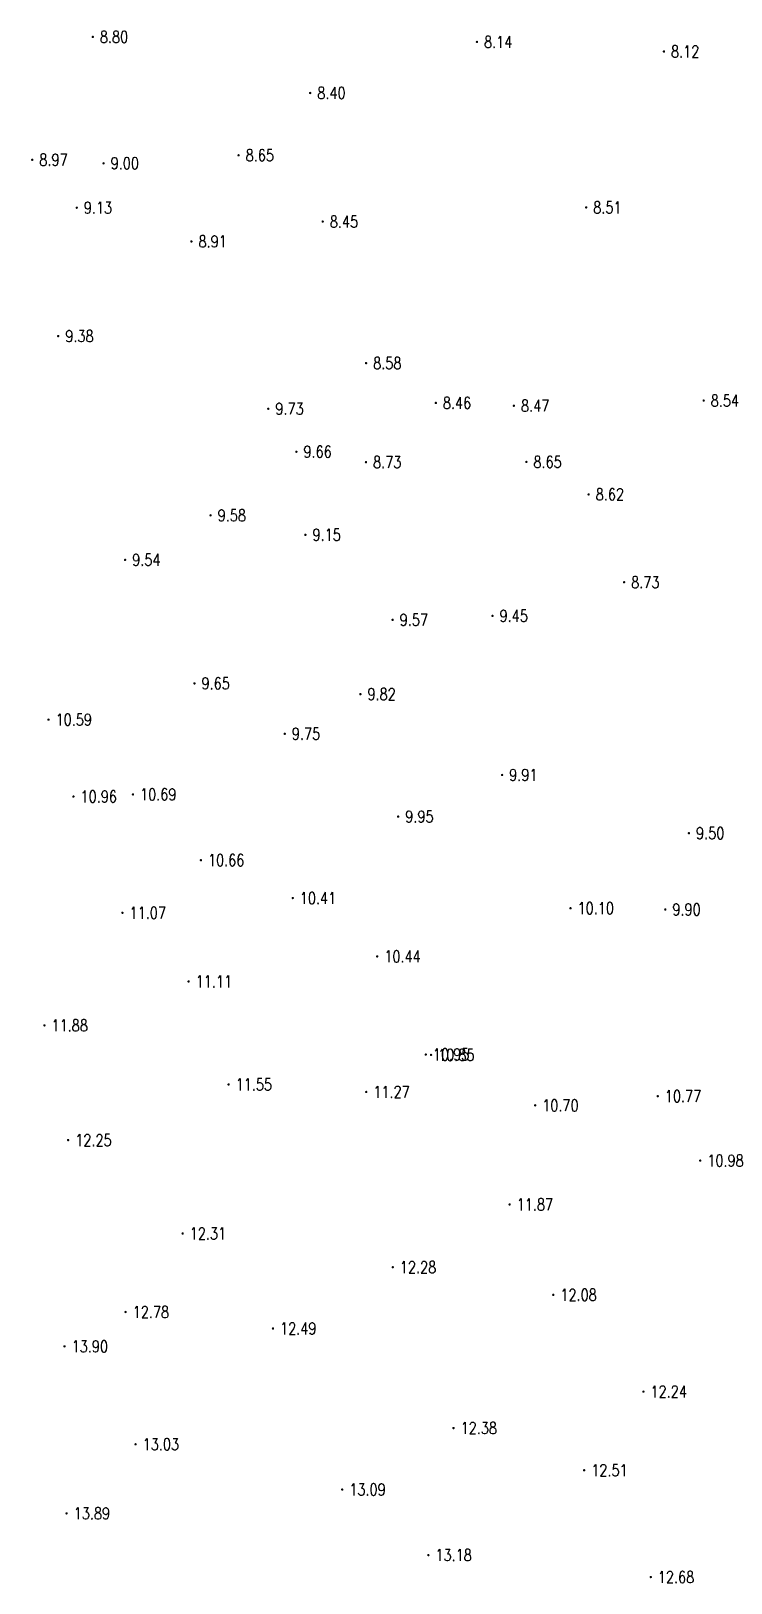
# Model space of a CAD drawing. Extents: x 476861 to 479475, y 2367369 to 2370541.
# Drawn here: x 478216.1 to 478275.4, y 2368494.2 to 2368625.8 of the extents above; entities that cross this region are included whole.
import ezdxf
from ezdxf.enums import TextEntityAlignment as Align

# ---------------------------------------------------------------- set-up
doc = ezdxf.new("R2010")
doc.units = 0
doc.header["$LTSCALE"] = 0.5
doc.layers.get('0').update_dxf_attribs({"linetype": 'CONTINUOUS'})
doc.layers.add('GCD', color=1, linetype='CONTINUOUS')
doc.styles.add('HZ', font='rs.shx', dxfattribs={"width": 0.8, "bigfont": 'hztxt.shx'})

# ---------------------------------------------------------------- blocks, each defined once
blk = doc.blocks.new('GC200')
at = {"linetype": 'Continuous', "const_width": 0.2, "flags": 128}
blk.add_lwpolyline([(-0.1, 0, 1), (0.1, 0, 1)], format="xyb", close=True, dxfattribs=at)

msp = doc.modelspace()

# ---------------------------------------------------------------- block references
at = {"layer": 'GCD', "linetype": 'Continuous'}
ref = msp.add_blockref('GC200', (478221.296, 2368625.304, 8.796), dxfattribs=dict(at, xscale=0.5, yscale=0.5, zscale=0.5))
ref.add_attrib('height', '8.80', dxfattribs={"linetype": 'Continuous', "height": 1, "style": 'HZ', "width": 0.8}).set_placement((478221.896, 2368625.304, 8.796), align=Align.MIDDLE_LEFT)
ref = msp.add_blockref('GC200', (478253.864, 2368624.877, 8.138), dxfattribs=dict(at, xscale=0.5, yscale=0.5, zscale=0.5))
ref.add_attrib('height', '8.14', dxfattribs={"linetype": 'Continuous', "height": 1, "style": 'HZ', "width": 0.8}).set_placement((478254.464, 2368624.877, 8.138), align=Align.MIDDLE_LEFT)
ref = msp.add_blockref('GC200', (478269.714, 2368624.067, 8.124), dxfattribs=dict(at, xscale=0.5, yscale=0.5, zscale=0.5))
ref.add_attrib('height', '8.12', dxfattribs={"linetype": 'Continuous', "height": 1, "style": 'HZ', "width": 0.8}).set_placement((478270.314, 2368624.067, 8.124), align=Align.MIDDLE_LEFT)
ref = msp.add_blockref('GC200', (478239.728, 2368620.55, 8.396), dxfattribs=dict(at, xscale=0.5, yscale=0.5, zscale=0.5))
ref.add_attrib('height', '8.40', dxfattribs={"linetype": 'Continuous', "height": 1, "style": 'HZ', "width": 0.8}).set_placement((478240.328, 2368620.55, 8.396), align=Align.MIDDLE_LEFT)
ref = msp.add_blockref('GC200', (478233.656, 2368615.268, 8.645), dxfattribs=dict(at, xscale=0.5, yscale=0.5, zscale=0.5))
ref.add_attrib('height', '8.65', dxfattribs={"linetype": 'Continuous', "height": 1, "style": 'HZ', "width": 0.8}).set_placement((478234.256, 2368615.268, 8.645), align=Align.MIDDLE_LEFT)
ref = msp.add_blockref('GC200', (478216.162, 2368614.883, 8.967), dxfattribs=dict(at, xscale=0.5, yscale=0.5, zscale=0.5))
ref.add_attrib('height', '8.97', dxfattribs={"linetype": 'Continuous', "height": 1, "style": 'HZ', "width": 0.8}).set_placement((478216.762, 2368614.883, 8.967), align=Align.MIDDLE_LEFT)
ref = msp.add_blockref('GC200', (478222.21, 2368614.585, 8.996), dxfattribs=dict(at, xscale=0.5, yscale=0.5, zscale=0.5))
ref.add_attrib('height', '9.00', dxfattribs={"linetype": 'Continuous', "height": 1, "style": 'HZ', "width": 0.8}).set_placement((478222.81, 2368614.585, 8.996), align=Align.MIDDLE_LEFT)
ref = msp.add_blockref('GC200', (478219.934, 2368610.822, 9.126), dxfattribs=dict(at, xscale=0.5, yscale=0.5, zscale=0.5))
ref.add_attrib('height', '9.13', dxfattribs={"linetype": 'Continuous', "height": 1, "style": 'HZ', "width": 0.8}).set_placement((478220.534, 2368610.822, 9.126), align=Align.MIDDLE_LEFT)
ref = msp.add_blockref('GC200', (478263.122, 2368610.843, 8.51), dxfattribs=dict(at, xscale=0.5, yscale=0.5, zscale=0.5))
ref.add_attrib('height', '8.51', dxfattribs={"linetype": 'Continuous', "height": 1, "style": 'HZ', "width": 0.8}).set_placement((478263.722, 2368610.843, 8.51), align=Align.MIDDLE_LEFT)
ref = msp.add_blockref('GC200', (478240.787, 2368609.644, 8.45), dxfattribs=dict(at, xscale=0.5, yscale=0.5, zscale=0.5))
ref.add_attrib('height', '8.45', dxfattribs={"linetype": 'Continuous', "height": 1, "style": 'HZ', "width": 0.8}).set_placement((478241.387, 2368609.644, 8.45), align=Align.MIDDLE_LEFT)
ref = msp.add_blockref('GC200', (478229.656, 2368607.962, 8.907), dxfattribs=dict(at, xscale=0.5, yscale=0.5, zscale=0.5))
ref.add_attrib('height', '8.91', dxfattribs={"linetype": 'Continuous', "height": 1, "style": 'HZ', "width": 0.8}).set_placement((478230.256, 2368607.962, 8.907), align=Align.MIDDLE_LEFT)
ref = msp.add_blockref('GC200', (478218.366, 2368599.935, 9.38), dxfattribs=dict(at, xscale=0.5, yscale=0.5, zscale=0.5))
ref.add_attrib('height', '9.38', dxfattribs={"linetype": 'Continuous', "height": 1, "style": 'HZ', "width": 0.8}).set_placement((478218.966, 2368599.935, 9.38), align=Align.MIDDLE_LEFT)
ref = msp.add_blockref('GC200', (478244.464, 2368597.64, 8.583), dxfattribs=dict(at, xscale=0.5, yscale=0.5, zscale=0.5))
ref.add_attrib('height', '8.58', dxfattribs={"linetype": 'Continuous', "height": 1, "style": 'HZ', "width": 0.8}).set_placement((478245.064, 2368597.64, 8.583), align=Align.MIDDLE_LEFT)
ref = msp.add_blockref('GC200', (478250.376, 2368594.264, 8.456), dxfattribs=dict(at, xscale=0.5, yscale=0.5, zscale=0.5))
ref.add_attrib('height', '8.46', dxfattribs={"linetype": 'Continuous', "height": 1, "style": 'HZ', "width": 0.8}).set_placement((478250.976, 2368594.264, 8.456), align=Align.MIDDLE_LEFT)
ref = msp.add_blockref('GC200', (478256.996, 2368594.027, 8.47), dxfattribs=dict(at, xscale=0.5, yscale=0.5, zscale=0.5))
ref.add_attrib('height', '8.47', dxfattribs={"linetype": 'Continuous', "height": 1, "style": 'HZ', "width": 0.8}).set_placement((478257.596, 2368594.027, 8.47), align=Align.MIDDLE_LEFT)
ref = msp.add_blockref('GC200', (478273.082, 2368594.463, 8.543), dxfattribs=dict(at, xscale=0.5, yscale=0.5, zscale=0.5))
ref.add_attrib('height', '8.54', dxfattribs={"linetype": 'Continuous', "height": 1, "style": 'HZ', "width": 0.8}).set_placement((478273.682, 2368594.463, 8.543), align=Align.MIDDLE_LEFT)
ref = msp.add_blockref('GC200', (478236.172, 2368593.771, 9.729), dxfattribs=dict(at, xscale=0.5, yscale=0.5, zscale=0.5))
ref.add_attrib('height', '9.73', dxfattribs={"linetype": 'Continuous', "height": 1, "style": 'HZ', "width": 0.8}).set_placement((478236.772, 2368593.771, 9.729), align=Align.MIDDLE_LEFT)
ref = msp.add_blockref('GC200', (478238.552, 2368590.129, 9.661), dxfattribs=dict(at, xscale=0.5, yscale=0.5, zscale=0.5))
ref.add_attrib('height', '9.66', dxfattribs={"linetype": 'Continuous', "height": 1, "style": 'HZ', "width": 0.8}).set_placement((478239.152, 2368590.129, 9.661), align=Align.MIDDLE_LEFT)
ref = msp.add_blockref('GC200', (478244.455, 2368589.245, 8.729), dxfattribs=dict(at, xscale=0.5, yscale=0.5, zscale=0.5))
ref.add_attrib('height', '8.73', dxfattribs={"linetype": 'Continuous', "height": 1, "style": 'HZ', "width": 0.8}).set_placement((478245.055, 2368589.245, 8.729), align=Align.MIDDLE_LEFT)
ref = msp.add_blockref('GC200', (478258.05, 2368589.26, 8.646), dxfattribs=dict(at, xscale=0.5, yscale=0.5, zscale=0.5))
ref.add_attrib('height', '8.65', dxfattribs={"linetype": 'Continuous', "height": 1, "style": 'HZ', "width": 0.8}).set_placement((478258.65, 2368589.26, 8.646), align=Align.MIDDLE_LEFT)
ref = msp.add_blockref('GC200', (478263.33, 2368586.508, 8.619), dxfattribs=dict(at, xscale=0.5, yscale=0.5, zscale=0.5))
ref.add_attrib('height', '8.62', dxfattribs={"linetype": 'Continuous', "height": 1, "style": 'HZ', "width": 0.8}).set_placement((478263.93, 2368586.508, 8.619), align=Align.MIDDLE_LEFT)
ref = msp.add_blockref('GC200', (478231.281, 2368584.732, 9.583), dxfattribs=dict(at, xscale=0.5, yscale=0.5, zscale=0.5))
ref.add_attrib('height', '9.58', dxfattribs={"linetype": 'Continuous', "height": 1, "style": 'HZ', "width": 0.8}).set_placement((478231.881, 2368584.732, 9.583), align=Align.MIDDLE_LEFT)
ref = msp.add_blockref('GC200', (478239.32, 2368583.081, 9.145), dxfattribs=dict(at, xscale=0.5, yscale=0.5, zscale=0.5))
ref.add_attrib('height', '9.15', dxfattribs={"linetype": 'Continuous', "height": 1, "style": 'HZ', "width": 0.8}).set_placement((478239.92, 2368583.081, 9.145), align=Align.MIDDLE_LEFT)
ref = msp.add_blockref('GC200', (478224.037, 2368580.955, 9.543), dxfattribs=dict(at, xscale=0.5, yscale=0.5, zscale=0.5))
ref.add_attrib('height', '9.54', dxfattribs={"linetype": 'Continuous', "height": 1, "style": 'HZ', "width": 0.8}).set_placement((478224.637, 2368580.955, 9.543), align=Align.MIDDLE_LEFT)
ref = msp.add_blockref('GC200', (478266.335, 2368579.058, 8.732), dxfattribs=dict(at, xscale=0.5, yscale=0.5, zscale=0.5))
ref.add_attrib('height', '8.73', dxfattribs={"linetype": 'Continuous', "height": 1, "style": 'HZ', "width": 0.8}).set_placement((478266.935, 2368579.058, 8.732), align=Align.MIDDLE_LEFT)
ref = msp.add_blockref('GC200', (478246.712, 2368575.87, 9.572), dxfattribs=dict(at, xscale=0.5, yscale=0.5, zscale=0.5))
ref.add_attrib('height', '9.57', dxfattribs={"linetype": 'Continuous', "height": 1, "style": 'HZ', "width": 0.8}).set_placement((478247.312, 2368575.87, 9.572), align=Align.MIDDLE_LEFT)
ref = msp.add_blockref('GC200', (478255.18, 2368576.207, 9.449), dxfattribs=dict(at, xscale=0.5, yscale=0.5, zscale=0.5))
ref.add_attrib('height', '9.45', dxfattribs={"linetype": 'Continuous', "height": 1, "style": 'HZ', "width": 0.8}).set_placement((478255.78, 2368576.207, 9.449), align=Align.MIDDLE_LEFT)
ref = msp.add_blockref('GC200', (478229.914, 2368570.479, 9.651), dxfattribs=dict(at, xscale=0.5, yscale=0.5, zscale=0.5))
ref.add_attrib('height', '9.65', dxfattribs={"linetype": 'Continuous', "height": 1, "style": 'HZ', "width": 0.8}).set_placement((478230.514, 2368570.479, 9.651), align=Align.MIDDLE_LEFT)
ref = msp.add_blockref('GC200', (478243.98, 2368569.566, 9.818), dxfattribs=dict(at, xscale=0.5, yscale=0.5, zscale=0.5))
ref.add_attrib('height', '9.82', dxfattribs={"linetype": 'Continuous', "height": 1, "style": 'HZ', "width": 0.8}).set_placement((478244.58, 2368569.566, 9.818), align=Align.MIDDLE_LEFT)
ref = msp.add_blockref('GC200', (478217.541, 2368567.406, 10.591), dxfattribs=dict(at, xscale=0.5, yscale=0.5, zscale=0.5))
ref.add_attrib('height', '10.59', dxfattribs={"linetype": 'Continuous', "height": 1, "style": 'HZ', "width": 0.8}).set_placement((478218.141, 2368567.406, 10.591), align=Align.MIDDLE_LEFT)
ref = msp.add_blockref('GC200', (478237.57, 2368566.207, 9.745), dxfattribs=dict(at, xscale=0.5, yscale=0.5, zscale=0.5))
ref.add_attrib('height', '9.75', dxfattribs={"linetype": 'Continuous', "height": 1, "style": 'HZ', "width": 0.8}).set_placement((478238.17, 2368566.207, 9.745), align=Align.MIDDLE_LEFT)
ref = msp.add_blockref('GC200', (478255.991, 2368562.712, 9.914), dxfattribs=dict(at, xscale=0.5, yscale=0.5, zscale=0.5))
ref.add_attrib('height', '9.91', dxfattribs={"linetype": 'Continuous', "height": 1, "style": 'HZ', "width": 0.8}).set_placement((478256.591, 2368562.712, 9.914), align=Align.MIDDLE_LEFT)
ref = msp.add_blockref('GC200', (478224.703, 2368561.068, 10.688), dxfattribs=dict(at, xscale=0.5, yscale=0.5, zscale=0.5))
ref.add_attrib('height', '10.69', dxfattribs={"linetype": 'Continuous', "height": 1, "style": 'HZ', "width": 0.8}).set_placement((478225.303, 2368561.068, 10.688), align=Align.MIDDLE_LEFT)
ref = msp.add_blockref('GC200', (478219.658, 2368560.884, 10.962), dxfattribs=dict(at, xscale=0.5, yscale=0.5, zscale=0.5))
ref.add_attrib('height', '10.96', dxfattribs={"linetype": 'Continuous', "height": 1, "style": 'HZ', "width": 0.8}).set_placement((478220.258, 2368560.884, 10.962), align=Align.MIDDLE_LEFT)
ref = msp.add_blockref('GC200', (478247.184, 2368559.183, 9.951), dxfattribs=dict(at, xscale=0.5, yscale=0.5, zscale=0.5))
ref.add_attrib('height', '9.95', dxfattribs={"linetype": 'Continuous', "height": 1, "style": 'HZ', "width": 0.8}).set_placement((478247.784, 2368559.183, 9.951), align=Align.MIDDLE_LEFT)
ref = msp.add_blockref('GC200', (478271.833, 2368557.775, 9.501), dxfattribs=dict(at, xscale=0.5, yscale=0.5, zscale=0.5))
ref.add_attrib('height', '9.50', dxfattribs={"linetype": 'Continuous', "height": 1, "style": 'HZ', "width": 0.8}).set_placement((478272.433, 2368557.775, 9.501), align=Align.MIDDLE_LEFT)
ref = msp.add_blockref('GC200', (478230.46, 2368555.487, 10.662), dxfattribs=dict(at, xscale=0.5, yscale=0.5, zscale=0.5))
ref.add_attrib('height', '10.66', dxfattribs={"linetype": 'Continuous', "height": 1, "style": 'HZ', "width": 0.8}).set_placement((478231.06, 2368555.487, 10.662), align=Align.MIDDLE_LEFT)
ref = msp.add_blockref('GC200', (478238.245, 2368552.276, 10.407), dxfattribs=dict(at, xscale=0.5, yscale=0.5, zscale=0.5))
ref.add_attrib('height', '10.41', dxfattribs={"linetype": 'Continuous', "height": 1, "style": 'HZ', "width": 0.8}).set_placement((478238.845, 2368552.276, 10.407), align=Align.MIDDLE_LEFT)
ref = msp.add_blockref('GC200', (478223.812, 2368551.025, 11.065), dxfattribs=dict(at, xscale=0.5, yscale=0.5, zscale=0.5))
ref.add_attrib('height', '11.07', dxfattribs={"linetype": 'Continuous', "height": 1, "style": 'HZ', "width": 0.8}).set_placement((478224.412, 2368551.025, 11.065), align=Align.MIDDLE_LEFT)
ref = msp.add_blockref('GC200', (478261.792, 2368551.413, 10.095), dxfattribs=dict(at, xscale=0.5, yscale=0.5, zscale=0.5))
ref.add_attrib('height', '10.10', dxfattribs={"linetype": 'Continuous', "height": 1, "style": 'HZ', "width": 0.8}).set_placement((478262.392, 2368551.413, 10.095), align=Align.MIDDLE_LEFT)
ref = msp.add_blockref('GC200', (478269.83, 2368551.304, 9.903), dxfattribs=dict(at, xscale=0.5, yscale=0.5, zscale=0.5))
ref.add_attrib('height', '9.90', dxfattribs={"linetype": 'Continuous', "height": 1, "style": 'HZ', "width": 0.8}).set_placement((478270.43, 2368551.304, 9.903), align=Align.MIDDLE_LEFT)
ref = msp.add_blockref('GC200', (478245.408, 2368547.325, 10.436), dxfattribs=dict(at, xscale=0.5, yscale=0.5, zscale=0.5))
ref.add_attrib('height', '10.44', dxfattribs={"linetype": 'Continuous', "height": 1, "style": 'HZ', "width": 0.8}).set_placement((478246.008, 2368547.325, 10.436), align=Align.MIDDLE_LEFT)
ref = msp.add_blockref('GC200', (478229.417, 2368545.202, 11.106), dxfattribs=dict(at, xscale=0.5, yscale=0.5, zscale=0.5))
ref.add_attrib('height', '11.11', dxfattribs={"linetype": 'Continuous', "height": 1, "style": 'HZ', "width": 0.8}).set_placement((478230.017, 2368545.202, 11.106), align=Align.MIDDLE_LEFT)
ref = msp.add_blockref('GC200', (478217.195, 2368541.48, 11.879), dxfattribs=dict(at, xscale=0.5, yscale=0.5, zscale=0.5))
ref.add_attrib('height', '11.88', dxfattribs={"linetype": 'Continuous', "height": 1, "style": 'HZ', "width": 0.8}).set_placement((478217.795, 2368541.48, 11.879), align=Align.MIDDLE_LEFT)
ref = msp.add_blockref('GC200', (478249.525, 2368539.005, 10.948), dxfattribs=dict(at, xscale=0.5, yscale=0.5, zscale=0.5))
ref.add_attrib('height', '10.95', dxfattribs={"linetype": 'Continuous', "height": 1, "style": 'HZ', "width": 0.8}).set_placement((478250.125, 2368539.005, 10.948), align=Align.MIDDLE_LEFT)
ref = msp.add_blockref('GC200', (478249.97, 2368538.972, 10.852), dxfattribs=dict(at, xscale=0.5, yscale=0.5, zscale=0.5))
ref.add_attrib('height', '10.85', dxfattribs={"linetype": 'Continuous', "height": 1, "style": 'HZ', "width": 0.8}).set_placement((478250.57, 2368538.972, 10.852), align=Align.MIDDLE_LEFT)
ref = msp.add_blockref('GC200', (478232.807, 2368536.467, 11.549), dxfattribs=dict(at, xscale=0.5, yscale=0.5, zscale=0.5))
ref.add_attrib('height', '11.55', dxfattribs={"linetype": 'Continuous', "height": 1, "style": 'HZ', "width": 0.8}).set_placement((478233.407, 2368536.467, 11.549), align=Align.MIDDLE_LEFT)
ref = msp.add_blockref('GC200', (478244.481, 2368535.831, 11.267), dxfattribs=dict(at, xscale=0.5, yscale=0.5, zscale=0.5))
ref.add_attrib('height', '11.27', dxfattribs={"linetype": 'Continuous', "height": 1, "style": 'HZ', "width": 0.8}).set_placement((478245.081, 2368535.831, 11.267), align=Align.MIDDLE_LEFT)
ref = msp.add_blockref('GC200', (478258.795, 2368534.696, 10.703), dxfattribs=dict(at, xscale=0.5, yscale=0.5, zscale=0.5))
ref.add_attrib('height', '10.70', dxfattribs={"linetype": 'Continuous', "height": 1, "style": 'HZ', "width": 0.8}).set_placement((478259.395, 2368534.696, 10.703), align=Align.MIDDLE_LEFT)
ref = msp.add_blockref('GC200', (478269.19, 2368535.472, 10.77), dxfattribs=dict(at, xscale=0.5, yscale=0.5, zscale=0.5))
ref.add_attrib('height', '10.77', dxfattribs={"linetype": 'Continuous', "height": 1, "style": 'HZ', "width": 0.8}).set_placement((478269.79, 2368535.472, 10.77), align=Align.MIDDLE_LEFT)
ref = msp.add_blockref('GC200', (478219.208, 2368531.747, 12.25), dxfattribs=dict(at, xscale=0.5, yscale=0.5, zscale=0.5))
ref.add_attrib('height', '12.25', dxfattribs={"linetype": 'Continuous', "height": 1, "style": 'HZ', "width": 0.8}).set_placement((478219.808, 2368531.747, 12.25), align=Align.MIDDLE_LEFT)
ref = msp.add_blockref('GC200', (478272.791, 2368530.009, 10.983), dxfattribs=dict(at, xscale=0.5, yscale=0.5, zscale=0.5))
ref.add_attrib('height', '10.98', dxfattribs={"linetype": 'Continuous', "height": 1, "style": 'HZ', "width": 0.8}).set_placement((478273.391, 2368530.009, 10.983), align=Align.MIDDLE_LEFT)
ref = msp.add_blockref('GC200', (478256.633, 2368526.292, 11.871), dxfattribs=dict(at, xscale=0.5, yscale=0.5, zscale=0.5))
ref.add_attrib('height', '11.87', dxfattribs={"linetype": 'Continuous', "height": 1, "style": 'HZ', "width": 0.8}).set_placement((478257.233, 2368526.292, 11.871), align=Align.MIDDLE_LEFT)
ref = msp.add_blockref('GC200', (478228.913, 2368523.826, 12.311), dxfattribs=dict(at, xscale=0.5, yscale=0.5, zscale=0.5))
ref.add_attrib('height', '12.31', dxfattribs={"linetype": 'Continuous', "height": 1, "style": 'HZ', "width": 0.8}).set_placement((478229.513, 2368523.826, 12.311), align=Align.MIDDLE_LEFT)
ref = msp.add_blockref('GC200', (478246.728, 2368520.969, 12.283), dxfattribs=dict(at, xscale=0.5, yscale=0.5, zscale=0.5))
ref.add_attrib('height', '12.28', dxfattribs={"linetype": 'Continuous', "height": 1, "style": 'HZ', "width": 0.8}).set_placement((478247.328, 2368520.969, 12.283), align=Align.MIDDLE_LEFT)
ref = msp.add_blockref('GC200', (478260.335, 2368518.622, 12.075), dxfattribs=dict(at, xscale=0.5, yscale=0.5, zscale=0.5))
ref.add_attrib('height', '12.08', dxfattribs={"linetype": 'Continuous', "height": 1, "style": 'HZ', "width": 0.8}).set_placement((478260.935, 2368518.622, 12.075), align=Align.MIDDLE_LEFT)
ref = msp.add_blockref('GC200', (478224.08, 2368517.17, 12.775), dxfattribs=dict(at, xscale=0.5, yscale=0.5, zscale=0.5))
ref.add_attrib('height', '12.78', dxfattribs={"linetype": 'Continuous', "height": 1, "style": 'HZ', "width": 0.8}).set_placement((478224.68, 2368517.17, 12.775), align=Align.MIDDLE_LEFT)
ref = msp.add_blockref('GC200', (478236.571, 2368515.774, 12.488), dxfattribs=dict(at, xscale=0.5, yscale=0.5, zscale=0.5))
ref.add_attrib('height', '12.49', dxfattribs={"linetype": 'Continuous', "height": 1, "style": 'HZ', "width": 0.8}).set_placement((478237.171, 2368515.774, 12.488), align=Align.MIDDLE_LEFT)
ref = msp.add_blockref('GC200', (478218.901, 2368514.257, 13.902), dxfattribs=dict(at, xscale=0.5, yscale=0.5, zscale=0.5))
ref.add_attrib('height', '13.90', dxfattribs={"linetype": 'Continuous', "height": 1, "style": 'HZ', "width": 0.8}).set_placement((478219.501, 2368514.257, 13.902), align=Align.MIDDLE_LEFT)
ref = msp.add_blockref('GC200', (478267.974, 2368510.415, 12.239), dxfattribs=dict(at, xscale=0.5, yscale=0.5, zscale=0.5))
ref.add_attrib('height', '12.24', dxfattribs={"linetype": 'Continuous', "height": 1, "style": 'HZ', "width": 0.8}).set_placement((478268.574, 2368510.415, 12.239), align=Align.MIDDLE_LEFT)
ref = msp.add_blockref('GC200', (478251.874, 2368507.328, 12.378), dxfattribs=dict(at, xscale=0.5, yscale=0.5, zscale=0.5))
ref.add_attrib('height', '12.38', dxfattribs={"linetype": 'Continuous', "height": 1, "style": 'HZ', "width": 0.8}).set_placement((478252.474, 2368507.328, 12.378), align=Align.MIDDLE_LEFT)
ref = msp.add_blockref('GC200', (478224.925, 2368505.952, 13.027), dxfattribs=dict(at, xscale=0.5, yscale=0.5, zscale=0.5))
ref.add_attrib('height', '13.03', dxfattribs={"linetype": 'Continuous', "height": 1, "style": 'HZ', "width": 0.8}).set_placement((478225.525, 2368505.952, 13.027), align=Align.MIDDLE_LEFT)
ref = msp.add_blockref('GC200', (478262.951, 2368503.75, 12.513), dxfattribs=dict(at, xscale=0.5, yscale=0.5, zscale=0.5))
ref.add_attrib('height', '12.51', dxfattribs={"linetype": 'Continuous', "height": 1, "style": 'HZ', "width": 0.8}).set_placement((478263.551, 2368503.75, 12.513), align=Align.MIDDLE_LEFT)
ref = msp.add_blockref('GC200', (478242.44, 2368502.113, 13.094), dxfattribs=dict(at, xscale=0.5, yscale=0.5, zscale=0.5))
ref.add_attrib('height', '13.09', dxfattribs={"linetype": 'Continuous', "height": 1, "style": 'HZ', "width": 0.8}).set_placement((478243.04, 2368502.113, 13.094), align=Align.MIDDLE_LEFT)
ref = msp.add_blockref('GC200', (478219.08, 2368500.095, 13.887), dxfattribs=dict(at, xscale=0.5, yscale=0.5, zscale=0.5))
ref.add_attrib('height', '13.89', dxfattribs={"linetype": 'Continuous', "height": 1, "style": 'HZ', "width": 0.8}).set_placement((478219.68, 2368500.095, 13.887), align=Align.MIDDLE_LEFT)
ref = msp.add_blockref('GC200', (478249.742, 2368496.554, 13.176), dxfattribs=dict(at, xscale=0.5, yscale=0.5, zscale=0.5))
ref.add_attrib('height', '13.18', dxfattribs={"linetype": 'Continuous', "height": 1, "style": 'HZ', "width": 0.8}).set_placement((478250.342, 2368496.554, 13.176), align=Align.MIDDLE_LEFT)
ref = msp.add_blockref('GC200', (478268.595, 2368494.691, 12.677), dxfattribs=dict(at, xscale=0.5, yscale=0.5, zscale=0.5))
ref.add_attrib('height', '12.68', dxfattribs={"linetype": 'Continuous', "height": 1, "style": 'HZ', "width": 0.8}).set_placement((478269.195, 2368494.691, 12.677), align=Align.MIDDLE_LEFT)

doc.saveas('drawing.dxf')
